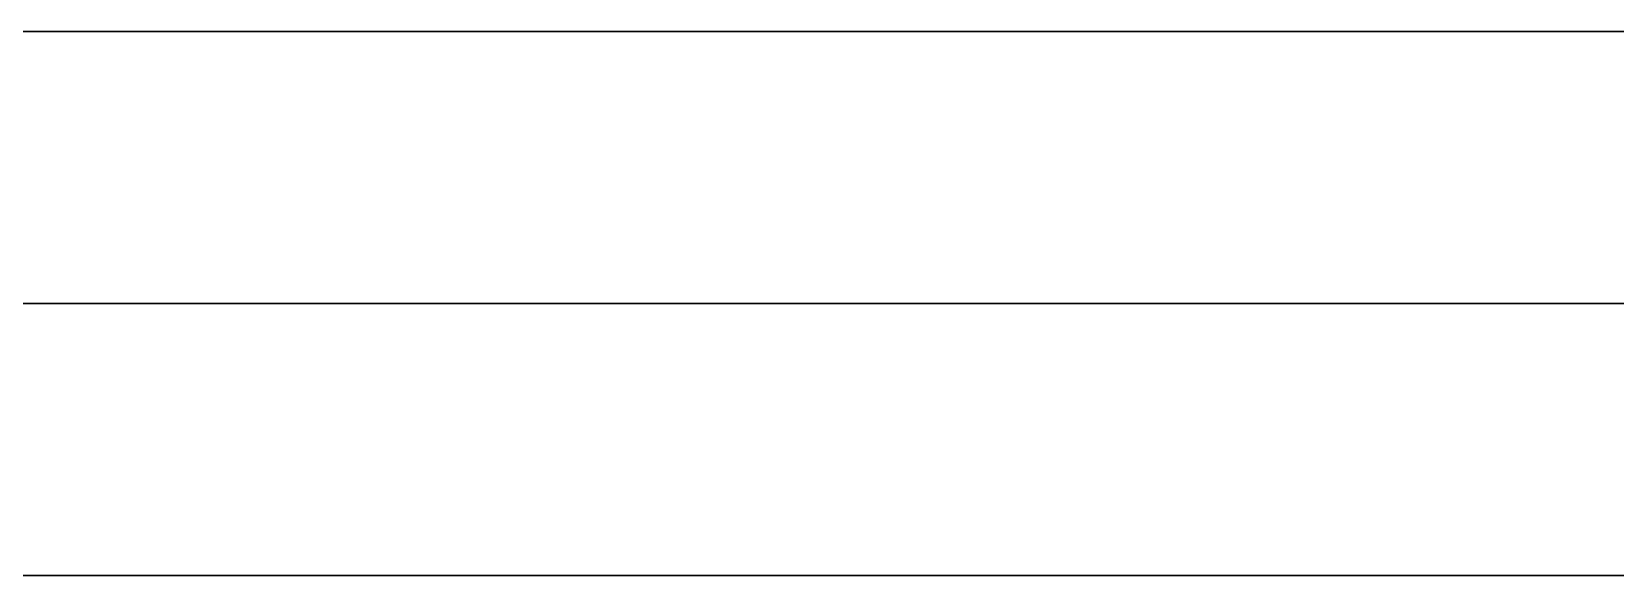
# Model space of a CAD drawing. Header units: metres. Extents: x 350990 to 353010, y 7455300 to 7456700.
# Drawn here: x 351663 to 352246, y 7455300 to 7455500 of the extents above; entities that cross this region are included whole.
import ezdxf

# ---------------------------------------------------------------- set-up
doc = ezdxf.new("R2010")
doc.units = ezdxf.units.M

msp = doc.modelspace()

# ---------------------------------------------------------------- linework, layer by layer
at = {"layer": 'BOC_M500N'}
msp.add_polyline3d([(351660, 7455500, 1253.8), (351670, 7455500, 1253.331), (351680, 7455500, 1252.866), (351690, 7455500, 1252.419), (351700, 7455500, 1252.01), (351710, 7455500, 1251.668), (351720, 7455500, 1251.427), (351730, 7455500, 1251.329), (351740, 7455500, 1251.415), (351750, 7455500, 1251.728), (351760, 7455500, 1252.306), (351770, 7455500, 1253.179), (351780, 7455500, 1254.367), (351790, 7455500, 1255.881), (351800, 7455500, 1257.714), (351810, 7455500, 1259.847), (351820, 7455500, 1262.249), (351830, 7455500, 1264.873), (351840, 7455500, 1267.665), (351850, 7455500, 1270.562), (351860, 7455500, 1273.498), (351870, 7455500, 1276.407), (351880, 7455500, 1279.225), (351890, 7455500, 1281.89), (351900, 7455500, 1283.874), (351910, 7455500, 1285.79), (351920, 7455500, 1287.621), (351930, 7455500, 1289.347), (351940, 7455500, 1290.955), (351950, 7455500, 1292.428), (351960, 7455500, 1293.646), (351970, 7455500, 1294.306), (351980, 7455500, 1294.768), (351990, 7455500, 1295.057), (352000, 7455500, 1295.197), (352010, 7455500, 1295.205), (352020, 7455500, 1295.095), (352030, 7455500, 1294.874), (352040, 7455500, 1294.545), (352050, 7455500, 1294.105), (352060, 7455500, 1293.549), (352070, 7455500, 1292.874), (352080, 7455500, 1292.076), (352090, 7455500, 1291.157), (352100, 7455500, 1290.125), (352110, 7455500, 1288.996), (352120, 7455500, 1287.794), (352130, 7455500, 1286.552), (352140, 7455500, 1285.312), (352150, 7455500, 1284.12), (352160, 7455500, 1283.029), (352170, 7455500, 1282.089), (352180, 7455500, 1281.351), (352190, 7455500, 1280.86), (352200, 7455500, 1280.651), (352210, 7455500, 1280.75), (352220, 7455500, 1281.167), (352230, 7455500, 1281.9), (352240, 7455500, 1282.931), (352250, 7455500, 1284.228)], dxfattribs=at)
at = {"layer": 'BOC_M600N'}
msp.add_polyline3d([(351660, 7455400, 1260.651), (351670, 7455400, 1260.197), (351680, 7455400, 1259.793), (351690, 7455400, 1259.461), (351700, 7455400, 1259.216), (351710, 7455400, 1259.061), (351720, 7455400, 1258.995), (351730, 7455400, 1259.011), (351740, 7455400, 1259.101), (351750, 7455400, 1259.254), (351760, 7455400, 1259.465), (351770, 7455400, 1259.732), (351780, 7455400, 1260.058), (351790, 7455400, 1260.453), (351800, 7455400, 1260.934), (351810, 7455400, 1261.524), (351820, 7455400, 1262.247), (351830, 7455400, 1263.073), (351840, 7455400, 1264.087), (351850, 7455400, 1265.311), (351860, 7455400, 1266.76), (351870, 7455400, 1268.44), (351880, 7455400, 1270.346), (351890, 7455400, 1272.462), (351900, 7455400, 1274.759), (351910, 7455400, 1277.195), (351920, 7455400, 1279.719), (351930, 7455400, 1281.473), (351940, 7455400, 1282.875), (351950, 7455400, 1284.284), (351960, 7455400, 1285.681), (351970, 7455400, 1287.049), (351980, 7455400, 1288.371), (351990, 7455400, 1289.631), (352000, 7455400, 1290.812), (352010, 7455400, 1291.9), (352020, 7455400, 1292.881), (352030, 7455400, 1293.745), (352040, 7455400, 1294.48), (352050, 7455400, 1295.079), (352060, 7455400, 1295.536), (352070, 7455400, 1295.848), (352080, 7455400, 1295.129), (352090, 7455400, 1294.338), (352100, 7455400, 1293.53), (352110, 7455400, 1292.731), (352120, 7455400, 1291.958), (352130, 7455400, 1291.221), (352140, 7455400, 1290.519), (352150, 7455400, 1289.845), (352160, 7455400, 1289.188), (352170, 7455400, 1288.535), (352180, 7455400, 1287.872), (352190, 7455400, 1287.189), (352200, 7455400, 1286.48), (352210, 7455400, 1285.746), (352220, 7455400, 1284.996), (352230, 7455400, 1284.243), (352240, 7455400, 1283.51), (352250, 7455400, 1282.823)], dxfattribs=at)
at = {"layer": 'BOC_M700N'}
msp.add_polyline3d([(351660, 7455300, 1268.615), (351670, 7455300, 1269.315), (351680, 7455300, 1269.837), (351690, 7455300, 1270.191), (351700, 7455300, 1270.395), (351710, 7455300, 1270.475), (351720, 7455300, 1270.461), (351730, 7455300, 1270.331), (351740, 7455300, 1270.174), (351750, 7455300, 1270.02), (351760, 7455300, 1269.894), (351770, 7455300, 1269.812), (351780, 7455300, 1269.785), (351790, 7455300, 1269.814), (351800, 7455300, 1269.896), (351810, 7455300, 1270.019), (351820, 7455300, 1270.17), (351830, 7455300, 1270.333), (351840, 7455300, 1270.495), (351850, 7455300, 1270.646), (351860, 7455300, 1270.779), (351870, 7455300, 1270.899), (351880, 7455300, 1271.013), (351890, 7455300, 1271.14), (351900, 7455300, 1271.303), (351910, 7455300, 1271.531), (351920, 7455300, 1271.855), (351930, 7455300, 1272.307), (351940, 7455300, 1272.916), (351950, 7455300, 1273.704), (351960, 7455300, 1274.686), (351970, 7455300, 1275.865), (351980, 7455300, 1277.236), (351990, 7455300, 1278.777), (352000, 7455300, 1280.458), (352010, 7455300, 1282.237), (352020, 7455300, 1284.064), (352030, 7455300, 1285.885), (352040, 7455300, 1287.642), (352050, 7455300, 1289.28), (352060, 7455300, 1290.749), (352070, 7455300, 1292.005), (352080, 7455300, 1293.017), (352090, 7455300, 1293.764), (352100, 7455300, 1294.241), (352110, 7455300, 1294.453), (352120, 7455300, 1294.419), (352130, 7455300, 1294.166), (352140, 7455300, 1293.729), (352150, 7455300, 1293.15), (352160, 7455300, 1292.468), (352170, 7455300, 1291.723), (352180, 7455300, 1290.949), (352190, 7455300, 1290.172), (352200, 7455300, 1289.411), (352210, 7455300, 1288.673), (352220, 7455300, 1287.959), (352230, 7455300, 1287.26), (352240, 7455300, 1286.559), (352250, 7455300, 1285.839)], dxfattribs=at)
at = {"layer": 'BOLC_M500N'}
msp.add_polyline3d([(351660, 7455500, 1214.214), (351670, 7455500, 1212.932), (351680, 7455500, 1211.722), (351690, 7455500, 1210.665), (351700, 7455500, 1209.839), (351710, 7455500, 1209.315), (351720, 7455500, 1209.154), (351730, 7455500, 1209.408), (351740, 7455500, 1210.111), (351750, 7455500, 1211.289), (351760, 7455500, 1212.951), (351770, 7455500, 1215.092), (351780, 7455500, 1217.696), (351790, 7455500, 1220.728), (351800, 7455500, 1224.147), (351810, 7455500, 1227.894), (351820, 7455500, 1231.905), (351830, 7455500, 1236.106), (351840, 7455500, 1240.421), (351850, 7455500, 1244.772), (351860, 7455500, 1249.084), (351870, 7455500, 1253.284), (351880, 7455500, 1257.309), (351890, 7455500, 1261.101), (351900, 7455500, 1264.61), (351910, 7455500, 1267.795), (351920, 7455500, 1270.622), (351930, 7455500, 1273.067), (351940, 7455500, 1275.116), (351950, 7455500, 1276.765), (351960, 7455500, 1278.02), (351970, 7455500, 1278.899), (351980, 7455500, 1279.428), (351990, 7455500, 1279.641), (352000, 7455500, 1279.574), (352010, 7455500, 1279.266), (352020, 7455500, 1278.754), (352030, 7455500, 1278.073), (352040, 7455500, 1277.251), (352050, 7455500, 1276.309), (352060, 7455500, 1275.262), (352070, 7455500, 1274.117), (352080, 7455500, 1272.875), (352090, 7455500, 1271.532), (352100, 7455500, 1270.079), (352110, 7455500, 1268.506), (352120, 7455500, 1266.802), (352130, 7455500, 1264.959), (352140, 7455500, 1262.972), (352150, 7455500, 1260.844), (352160, 7455500, 1258.584), (352170, 7455500, 1256.21), (352180, 7455500, 1253.75), (352190, 7455500, 1251.243), (352200, 7455500, 1248.734), (352210, 7455500, 1246.279), (352220, 7455500, 1243.94), (352230, 7455500, 1241.781), (352240, 7455500, 1239.871), (352250, 7455500, 1238.277)], dxfattribs=at)
at = {"layer": 'BOLC_M600N'}
msp.add_polyline3d([(351660, 7455400, 1230.254), (351670, 7455400, 1229.418), (351680, 7455400, 1228.661), (351690, 7455400, 1228.058), (351700, 7455400, 1227.676), (351710, 7455400, 1227.572), (351720, 7455400, 1227.793), (351730, 7455400, 1228.369), (351740, 7455400, 1229.318), (351750, 7455400, 1230.642), (351760, 7455400, 1232.328), (351770, 7455400, 1234.347), (351780, 7455400, 1236.659), (351790, 7455400, 1239.213), (351800, 7455400, 1241.947), (351810, 7455400, 1244.797), (351820, 7455400, 1247.693), (351830, 7455400, 1250.568), (351840, 7455400, 1253.359), (351850, 7455400, 1256.01), (351860, 7455400, 1258.474), (351870, 7455400, 1260.44), (351880, 7455400, 1262.346), (351890, 7455400, 1264.453), (351900, 7455400, 1265.937), (351910, 7455400, 1267.173), (351920, 7455400, 1268.179), (351930, 7455400, 1268.974), (351940, 7455400, 1269.583), (351950, 7455400, 1270.033), (351960, 7455400, 1270.35), (351970, 7455400, 1270.561), (351980, 7455400, 1270.688), (351990, 7455400, 1270.75), (352000, 7455400, 1270.757), (352010, 7455400, 1270.714), (352020, 7455400, 1270.615), (352030, 7455400, 1270.446), (352040, 7455400, 1270.184), (352050, 7455400, 1269.801), (352060, 7455400, 1269.261), (352070, 7455400, 1268.526), (352080, 7455400, 1267.56), (352090, 7455400, 1266.327), (352100, 7455400, 1264.797), (352110, 7455400, 1262.95), (352120, 7455400, 1260.774), (352130, 7455400, 1258.272), (352140, 7455400, 1255.458), (352150, 7455400, 1252.364), (352160, 7455400, 1249.033), (352170, 7455400, 1245.526), (352180, 7455400, 1241.914), (352190, 7455400, 1238.28), (352200, 7455400, 1234.715), (352210, 7455400, 1231.316), (352220, 7455400, 1228.18), (352230, 7455400, 1225.402), (352240, 7455400, 1223.071), (352250, 7455400, 1221.267)], dxfattribs=at)
at = {"layer": 'BOLC_M700N'}
msp.add_polyline3d([(351660, 7455300, 1255.76), (351670, 7455300, 1255.062), (351680, 7455300, 1254.411), (351690, 7455300, 1253.841), (351700, 7455300, 1253.375), (351710, 7455300, 1253.022), (351720, 7455300, 1252.782), (351730, 7455300, 1252.641), (351740, 7455300, 1252.574), (351750, 7455300, 1252.549), (351760, 7455300, 1252.526), (351770, 7455300, 1252.464), (351780, 7455300, 1252.319), (351790, 7455300, 1252.051), (351800, 7455300, 1251.623), (351810, 7455300, 1251.01), (351820, 7455300, 1250.194), (351830, 7455300, 1249.169), (351840, 7455300, 1247.945), (351850, 7455300, 1246.541), (351860, 7455300, 1244.994), (351870, 7455300, 1243.35), (351880, 7455300, 1241.667), (351890, 7455300, 1240.009), (351900, 7455300, 1238.448), (351910, 7455300, 1237.054), (351920, 7455300, 1235.894), (351930, 7455300, 1235.029), (351940, 7455300, 1234.51), (351950, 7455300, 1234.377), (351960, 7455300, 1234.652), (351970, 7455300, 1235.344), (351980, 7455300, 1236.445), (351990, 7455300, 1237.93), (352000, 7455300, 1239.756), (352010, 7455300, 1241.868), (352020, 7455300, 1244.195), (352030, 7455300, 1246.657), (352040, 7455300, 1249.163), (352050, 7455300, 1251.623), (352060, 7455300, 1253.943), (352070, 7455300, 1256.036), (352080, 7455300, 1257.822), (352090, 7455300, 1259.231), (352100, 7455300, 1260.209), (352110, 7455300, 1260.72), (352120, 7455300, 1260.746), (352130, 7455300, 1260.288), (352140, 7455300, 1259.367), (352150, 7455300, 1258.025), (352160, 7455300, 1256.318), (352170, 7455300, 1254.319), (352180, 7455300, 1252.112), (352190, 7455300, 1249.792), (352200, 7455300, 1247.453), (352210, 7455300, 1245.196), (352220, 7455300, 1243.112), (352230, 7455300, 1241.288), (352240, 7455300, 1239.799), (352250, 7455300, 1238.704)], dxfattribs=at)
at = {"layer": 'BOX_M500N'}
msp.add_polyline3d([(351660, 7455500, 1187.651), (351670, 7455500, 1185.61), (351680, 7455500, 1184.009), (351690, 7455500, 1182.97), (351700, 7455500, 1182.581), (351710, 7455500, 1182.893), (351720, 7455500, 1183.917), (351730, 7455500, 1185.626), (351740, 7455500, 1187.961), (351750, 7455500, 1190.837), (351760, 7455500, 1194.152), (351770, 7455500, 1197.796), (351780, 7455500, 1201.66), (351790, 7455500, 1205.64), (351800, 7455500, 1209.65), (351810, 7455500, 1213.62), (351820, 7455500, 1217.503), (351830, 7455500, 1221.273), (351840, 7455500, 1224.924), (351850, 7455500, 1228.47), (351860, 7455500, 1231.935), (351870, 7455500, 1235.351), (351880, 7455500, 1238.748), (351890, 7455500, 1242.151), (351900, 7455500, 1245.571), (351910, 7455500, 1248.999), (351920, 7455500, 1252.41), (351930, 7455500, 1255.756), (351940, 7455500, 1258.975), (351950, 7455500, 1261.993), (351960, 7455500, 1264.733), (351970, 7455500, 1267.117), (351980, 7455500, 1269.078), (351990, 7455500, 1270.561), (352000, 7455500, 1271.529), (352010, 7455500, 1271.964), (352020, 7455500, 1271.868), (352030, 7455500, 1271.263), (352040, 7455500, 1270.187), (352050, 7455500, 1268.691), (352060, 7455500, 1266.833), (352070, 7455500, 1264.674), (352080, 7455500, 1262.274), (352090, 7455500, 1259.685), (352100, 7455500, 1256.948), (352110, 7455500, 1254.092), (352120, 7455500, 1251.135), (352130, 7455500, 1248.079), (352140, 7455500, 1244.923), (352150, 7455500, 1241.656), (352160, 7455500, 1238.272), (352170, 7455500, 1234.771), (352180, 7455500, 1231.162), (352190, 7455500, 1227.473), (352200, 7455500, 1223.752), (352210, 7455500, 1220.067), (352220, 7455500, 1216.505), (352230, 7455500, 1213.172), (352240, 7455500, 1210.185), (352250, 7455500, 1207.667)], dxfattribs=at)
at = {"layer": 'BOX_M600N'}
msp.add_polyline3d([(351660, 7455400, 1206.491), (351670, 7455400, 1204.312), (351680, 7455400, 1202.406), (351690, 7455400, 1200.923), (351700, 7455400, 1199.985), (351710, 7455400, 1199.68), (351720, 7455400, 1200.057), (351730, 7455400, 1201.125), (351740, 7455400, 1202.85), (351750, 7455400, 1205.164), (351760, 7455400, 1207.966), (351770, 7455400, 1211.131), (351780, 7455400, 1214.523), (351790, 7455400, 1217.999), (351800, 7455400, 1221.425), (351810, 7455400, 1224.68), (351820, 7455400, 1227.666), (351830, 7455400, 1230.313), (351840, 7455400, 1232.579), (351850, 7455400, 1234.456), (351860, 7455400, 1235.963), (351870, 7455400, 1236.868), (351880, 7455400, 1237.693), (351890, 7455400, 1238.782), (351900, 7455400, 1239.384), (351910, 7455400, 1239.932), (351920, 7455400, 1240.48), (351930, 7455400, 1241.066), (351940, 7455400, 1241.705), (351950, 7455400, 1242.395), (351960, 7455400, 1243.118), (351970, 7455400, 1243.839), (351980, 7455400, 1244.519), (351990, 7455400, 1245.114), (352000, 7455400, 1245.582), (352010, 7455400, 1245.888), (352020, 7455400, 1246.006), (352030, 7455400, 1245.924), (352040, 7455400, 1245.642), (352050, 7455400, 1245.175), (352060, 7455400, 1244.547), (352070, 7455400, 1243.789), (352080, 7455400, 1242.938), (352090, 7455400, 1242.025), (352100, 7455400, 1241.077), (352110, 7455400, 1240.11), (352120, 7455400, 1239.126), (352130, 7455400, 1238.112), (352140, 7455400, 1237.041), (352150, 7455400, 1235.873), (352160, 7455400, 1234.56), (352170, 7455400, 1233.051), (352180, 7455400, 1231.301), (352190, 7455400, 1229.27), (352200, 7455400, 1226.941), (352210, 7455400, 1224.315), (352220, 7455400, 1221.42), (352230, 7455400, 1218.313), (352240, 7455400, 1215.08), (352250, 7455400, 1211.83)], dxfattribs=at)
at = {"layer": 'BOX_M700N'}
msp.add_polyline3d([(351660, 7455300, 1220.884), (351670, 7455300, 1219.214), (351680, 7455300, 1217.839), (351690, 7455300, 1216.873), (351700, 7455300, 1216.401), (351710, 7455300, 1216.482), (351720, 7455300, 1217.135), (351730, 7455300, 1218.34), (351740, 7455300, 1220.035), (351750, 7455300, 1222.121), (351760, 7455300, 1224.469), (351770, 7455300, 1226.923), (351780, 7455300, 1229.314), (351790, 7455300, 1231.47), (351800, 7455300, 1233.229), (351810, 7455300, 1234.448), (351820, 7455300, 1235.014), (351830, 7455300, 1234.855), (351840, 7455300, 1233.939), (351850, 7455300, 1232.283), (351860, 7455300, 1229.95), (351870, 7455300, 1227.042), (351880, 7455300, 1223.698), (351890, 7455300, 1220.081), (351900, 7455300, 1216.371), (351910, 7455300, 1212.748), (351920, 7455300, 1209.385), (351930, 7455300, 1206.436), (351940, 7455300, 1204.026), (351950, 7455300, 1202.247), (351960, 7455300, 1201.155), (351970, 7455300, 1200.766), (351980, 7455300, 1201.063), (351990, 7455300, 1201.998), (352000, 7455300, 1203.495), (352010, 7455300, 1205.461), (352020, 7455300, 1207.791), (352030, 7455300, 1210.38), (352040, 7455300, 1213.121), (352050, 7455300, 1215.919), (352060, 7455300, 1218.693), (352070, 7455300, 1221.375), (352080, 7455300, 1223.912), (352090, 7455300, 1226.267), (352100, 7455300, 1228.415), (352110, 7455300, 1230.336), (352120, 7455300, 1232.017), (352130, 7455300, 1233.446), (352140, 7455300, 1234.606), (352150, 7455300, 1235.481), (352160, 7455300, 1236.046), (352170, 7455300, 1236.277), (352180, 7455300, 1236.148), (352190, 7455300, 1235.638), (352200, 7455300, 1234.734), (352210, 7455300, 1233.436), (352220, 7455300, 1231.759), (352230, 7455300, 1229.741), (352240, 7455300, 1227.442), (352250, 7455300, 1224.944)], dxfattribs=at)
at = {"layer": 'PHY_M500N'}
msp.add_polyline3d([(351680, 7455500, 799.694), (351679.476, 7455500, 800), (351680, 7455500, 800.409), (351690, 7455500, 808.924), (351691.116, 7455500, 810), (351700, 7455500, 818.506), (351701.353, 7455500, 820), (351710, 7455500, 829.361), (351710.518, 7455500, 830), (351718.91, 7455500, 840), (351720, 7455500, 841.243), (351727.022, 7455500, 850), (351730, 7455500, 853.491), (351735.33, 7455500, 860), (351740, 7455500, 865.281), (351744.248, 7455500, 870), (351750, 7455500, 875.862), (351754.44, 7455500, 880), (351760, 7455500, 884.744), (351767.388, 7455500, 890), (351770, 7455500, 891.711), (351780, 7455500, 896.776), (351789.714, 7455500, 900), (351790, 7455500, 900.089), (351800, 7455500, 901.937), (351810, 7455500, 902.54), (351820, 7455500, 902.155), (351830, 7455500, 900.999), (351835.649, 7455500, 900), (351840, 7455500, 899.265), (351850, 7455500, 897.112), (351860, 7455500, 894.645), (351870, 7455500, 891.966), (351877.095, 7455500, 890), (351880, 7455500, 889.173), (351890, 7455500, 886.372), (351900, 7455500, 883.655), (351910, 7455500, 881.147), (351915.631, 7455500, 880), (351920, 7455500, 879.004), (351930, 7455500, 877.465), (351940, 7455500, 876.886), (351950, 7455500, 877.812), (351957.056, 7455500, 880), (351960, 7455500, 881.099), (351970, 7455500, 887.953), (351972.039, 7455500, 890), (351980, 7455500, 899.601), (351980.282, 7455500, 900), (351986.981, 7455500, 910), (351990, 7455500, 914.758), (351993.562, 7455500, 920), (352000, 7455500, 928.849), (352001.083, 7455500, 930), (352010, 7455500, 937.967), (352014.235, 7455500, 940), (352020, 7455500, 942.21), (352030, 7455500, 942.441), (352038.221, 7455500, 940), (352040, 7455500, 939.412), (352050, 7455500, 932.929), (352053.223, 7455500, 930), (352060, 7455500, 923.172), (352062.519, 7455500, 920), (352069.793, 7455500, 910), (352070, 7455500, 909.688), (352075.508, 7455500, 900), (352080, 7455500, 891.973), (352081, 7455500, 890), (352085.984, 7455500, 880), (352090, 7455500, 872.497), (352091.264, 7455500, 870), (352096.714, 7455500, 860), (352100, 7455500, 854.718), (352102.86, 7455500, 850), (352109.862, 7455500, 840), (352110, 7455500, 839.825), (352117.606, 7455500, 830), (352120, 7455500, 827.266), (352126.288, 7455500, 820), (352130, 7455500, 816.062), (352135.628, 7455500, 810), (352140, 7455500, 805.494), (352145.191, 7455500, 800), (352150, 7455500, 794.913), (352154.452, 7455500, 790), (352160, 7455500, 783.578), (352162.917, 7455500, 780), (352170, 7455500, 770.386), (352170.265, 7455500, 770), (352176.385, 7455500, 760), (352180, 7455500, 752.979), (352181.406, 7455500, 750), (352185.451, 7455500, 740), (352187.679, 7455500, 730), (352180, 7455500, 726.459), (352170, 7455500, 725.62), (352160, 7455500, 725.661), (352150, 7455500, 726.728), (352140, 7455500, 728.634), (352134.154, 7455500, 730), (352130, 7455500, 730.949), (352120, 7455500, 733.241), (352110, 7455500, 735.325), (352100, 7455500, 737.298), (352090, 7455500, 739.652), (352088.995, 7455500, 740), (352080, 7455500, 743.128), (352070, 7455500, 748.691), (352068.402, 7455500, 750), (352060, 7455500, 756.991), (352057.287, 7455500, 760), (352050, 7455500, 768.269), (352048.717, 7455500, 770), (352041.473, 7455500, 780), (352040, 7455500, 782.092), (352034.713, 7455500, 790), (352030, 7455500, 797.244), (352028.064, 7455500, 800), (352021.154, 7455500, 810), (352020, 7455500, 811.692), (352012.693, 7455500, 820), (352010, 7455500, 823.05), (352000, 7455500, 829.522), (351996.094, 7455500, 830), (351990, 7455500, 830.717), (351987.712, 7455500, 830), (351980, 7455500, 827.67), (351970, 7455500, 822.344), (351965.693, 7455500, 820), (351960, 7455500, 816.988), (351950, 7455500, 813.66), (351940, 7455500, 813.856), (351930, 7455500, 818.185), (351927.841, 7455500, 820), (351920, 7455500, 826.1), (351916.353, 7455500, 830), (351910, 7455500, 836.286), (351906.703, 7455500, 840), (351900, 7455500, 847.022), (351897.071, 7455500, 850), (351890, 7455500, 856.746), (351885.811, 7455500, 860), (351880, 7455500, 864.283), (351870, 7455500, 868.873), (351860.86, 7455500, 870), (351860, 7455500, 870.108), (351859.51, 7455500, 870), (351850, 7455500, 867.94), (351840, 7455500, 862.783), (351836.185, 7455500, 860), (351830, 7455500, 855.217), (351824.123, 7455500, 850), (351820, 7455500, 846.067), (351813.622, 7455500, 840), (351810, 7455500, 836.262), (351803.183, 7455500, 830), (351800, 7455500, 826.817), (351791.519, 7455500, 820), (351790, 7455500, 818.676), (351780, 7455500, 812.312), (351774.74, 7455500, 810), (351770, 7455500, 807.794), (351760, 7455500, 804.586), (351750, 7455500, 802.094), (351740.855, 7455500, 800), (351740, 7455500, 799.801), (351730, 7455500, 797.514), (351720, 7455500, 795.478), (351710, 7455500, 794.016), (351700, 7455500, 793.414), (351690, 7455500, 795.292)], close=True, dxfattribs=at)
at = {"layer": 'PRO_M500N'}
for points in [[(351660, 7455500, 1259.036), (351670, 7455500, 1258.665), (351680, 7455500, 1258.392), (351690, 7455500, 1258.232), (351700, 7455500, 1258.2), (351710, 7455500, 1258.309), (351720, 7455500, 1258.568), (351730, 7455500, 1258.985), (351740, 7455500, 1259.567), (351745.792, 7455500, 1260), (351750, 7455500, 1260.315), (351760, 7455500, 1261.229), (351770, 7455500, 1262.308), (351780, 7455500, 1263.545), (351790, 7455500, 1264.933), (351800, 7455500, 1266.462), (351810, 7455500, 1268.119), (351820, 7455500, 1269.889), (351820.597, 7455500, 1270), (351830, 7455500, 1271.755), (351840, 7455500, 1273.7), (351850, 7455500, 1275.704), (351860, 7455500, 1277.746), (351870, 7455500, 1279.805), (351870.948, 7455500, 1280), (351880, 7455500, 1281.86), (351890, 7455500, 1283.89), (351900, 7455500, 1285.874), (351910, 7455500, 1287.79), (351920, 7455500, 1289.621), (351922.197, 7455500, 1290), (351930, 7455500, 1291.347), (351940, 7455500, 1292.955), (351950, 7455500, 1294.428), (351960, 7455500, 1295.754), (351970, 7455500, 1296.926), (351980, 7455500, 1297.934), (351990, 7455500, 1298.774), (352000, 7455500, 1299.445), (352010, 7455500, 1299.947), (352011.576, 7455500, 1300), (352020, 7455500, 1300.283), (352030, 7455500, 1300.46), (352040, 7455500, 1300.484), (352050, 7455500, 1300.368), (352060, 7455500, 1300.122), (352063.398, 7455500, 1300), (352070, 7455500, 1299.763), (352080, 7455500, 1299.304), (352090, 7455500, 1298.765), (352100, 7455500, 1298.162), (352110, 7455500, 1297.514), (352120, 7455500, 1296.84), (352130, 7455500, 1296.16), (352140, 7455500, 1295.491), (352150, 7455500, 1294.851), (352160, 7455500, 1294.257), (352170, 7455500, 1293.724), (352180, 7455500, 1293.267), (352185.97, 7455500, 1290), (352180, 7455500, 1282.908), (352177.959, 7455500, 1280), (352170, 7455500, 1270.88), (352169.206, 7455500, 1270), (352160, 7455500, 1260.478), (352159.491, 7455500, 1260), (352150, 7455500, 1251.738), (352147.663, 7455500, 1250), (352140, 7455500, 1244.649), (352131.814, 7455500, 1240), (352130, 7455500, 1239.005), (352120, 7455500, 1234.315), (352110, 7455500, 1230.377), (352108.978, 7455500, 1230), (352100, 7455500, 1226.524), (352090, 7455500, 1222.545), (352084.384, 7455500, 1220), (352080, 7455500, 1217.711), (352070, 7455500, 1211.108), (352068.694, 7455500, 1210), (352060, 7455500, 1200.199), (352059.865, 7455500, 1200), (352055.209, 7455500, 1190), (352052.82, 7455500, 1180), (352060, 7455500, 1172.627), (352062.859, 7455500, 1170), (352070, 7455500, 1164.206), (352075.974, 7455500, 1160), (352080, 7455500, 1157.487), (352090, 7455500, 1152.295), (352095.506, 7455500, 1150), (352100, 7455500, 1148.327), (352110, 7455500, 1145.484), (352120, 7455500, 1143.372), (352130, 7455500, 1141.856), (352140, 7455500, 1140.761), (352148.787, 7455500, 1140), (352150, 7455500, 1139.903), (352160, 7455500, 1139.138), (352170, 7455500, 1138.242), (352180, 7455500, 1137.09), (352190, 7455500, 1135.593), (352200, 7455500, 1133.692), (352210, 7455500, 1131.35), (352214.992, 7455500, 1130), (352220, 7455500, 1128.591), (352230, 7455500, 1125.383), (352240, 7455500, 1121.65), (352244.183, 7455500, 1120), (352250, 7455500, 1117.426)], [(352250, 7455500, 290.012), (352240, 7455500, 290.012), (352230, 7455500, 290.012), (352220, 7455500, 290.012), (352210, 7455500, 290.012), (352200, 7455500, 290.012), (352190, 7455500, 290.012), (352180, 7455500, 290.012), (352170, 7455500, 290.012), (352160, 7455500, 290.012), (352150, 7455500, 290.012), (352140, 7455500, 290.012), (352130, 7455500, 290.012), (352120, 7455500, 290.012), (352110, 7455500, 290.012), (352100, 7455500, 290.012), (352090, 7455500, 290.011), (352080, 7455500, 290.011), (352070, 7455500, 290.011), (352060, 7455500, 290.011), (352050, 7455500, 290.011), (352040, 7455500, 290.011), (352030, 7455500, 290.011), (352020, 7455500, 290.011), (352010, 7455500, 290.012), (352000, 7455500, 290.012), (351990, 7455500, 290.012), (351980, 7455500, 290.012), (351970, 7455500, 290.012), (351960, 7455500, 290.012), (351950, 7455500, 290.012), (351940, 7455500, 290.012), (351930, 7455500, 290.012), (351920, 7455500, 290.012), (351910, 7455500, 290.012), (351900, 7455500, 290.012), (351890, 7455500, 290.012), (351880, 7455500, 290.012), (351870, 7455500, 290.012), (351860, 7455500, 290.012), (351850, 7455500, 290.012), (351840, 7455500, 290.012), (351830, 7455500, 290.012), (351820, 7455500, 290.012), (351810, 7455500, 290.012), (351800, 7455500, 290.012), (351790, 7455500, 290.012), (351780, 7455500, 290.012), (351770, 7455500, 290.012), (351760, 7455500, 290.012), (351750, 7455500, 290.012), (351740, 7455500, 290.012), (351730, 7455500, 290.012), (351720, 7455500, 290.012), (351710, 7455500, 290.012), (351700, 7455500, 290.012), (351690, 7455500, 290.012), (351680, 7455500, 290.012), (351670, 7455500, 290.012), (351660, 7455500, 290.011)]]:
    msp.add_polyline3d(points, dxfattribs=at)
at = {"layer": 'PRO_M600N'}
for points in [[(351660, 7455400, 1272.291), (351670, 7455400, 1272.394), (351680, 7455400, 1272.415), (351690, 7455400, 1272.368), (351700, 7455400, 1272.267), (351707.277, 7455400, 1270), (351709.586, 7455400, 1260), (351710, 7455400, 1257.293), (351711.181, 7455400, 1250), (351714.007, 7455400, 1240), (351718.332, 7455400, 1230), (351720, 7455400, 1227.142), (351724.661, 7455400, 1220), (351730, 7455400, 1213.722), (351733.664, 7455400, 1210), (351740, 7455400, 1204.635), (351746.555, 7455400, 1200), (351750, 7455400, 1197.832), (351760, 7455400, 1192.628), (351766.497, 7455400, 1190), (351770, 7455400, 1188.636), (351780, 7455400, 1185.833), (351790, 7455400, 1184.23), (351800, 7455400, 1183.991), (351810, 7455400, 1185.367), (351820, 7455400, 1188.67), (351822.556, 7455400, 1190), (351830, 7455400, 1194.388), (351836.945, 7455400, 1200), (351840, 7455400, 1202.948), (351846.245, 7455400, 1210), (351850, 7455400, 1215.352), (351853.156, 7455400, 1220), (351858.269, 7455400, 1230), (351860, 7455400, 1235.094), (351861.882, 7455400, 1240), (351863.833, 7455400, 1250), (351863.697, 7455400, 1260), (351860.999, 7455400, 1270), (351870, 7455400, 1275.12), (351880, 7455400, 1277.101), (351890, 7455400, 1278.241), (351900, 7455400, 1279.447), (351904.176, 7455400, 1280), (351910, 7455400, 1280.75), (351920, 7455400, 1282.092), (351926.627, 7455400, 1280), (351928.289, 7455400, 1270), (351929.893, 7455400, 1260), (351930, 7455400, 1259.621), (351932.048, 7455400, 1250), (351934.963, 7455400, 1240), (351938.589, 7455400, 1230), (351940, 7455400, 1226.743), (351942.299, 7455400, 1220), (351946.195, 7455400, 1210), (351950, 7455400, 1201.342), (351950.494, 7455400, 1200), (351954.65, 7455400, 1190), (351959.335, 7455400, 1180), (351960, 7455400, 1179.523), (351970, 7455400, 1171.433), (351971.628, 7455400, 1170), (351980, 7455400, 1163.054), (351983.502, 7455400, 1160), (351990, 7455400, 1154.698), (351995.641, 7455400, 1150), (352000, 7455400, 1146.614), (352008.557, 7455400, 1140), (352010, 7455400, 1138.959), (352020, 7455400, 1131.915), (352022.849, 7455400, 1130), (352030, 7455400, 1125.469), (352039.205, 7455400, 1120), (352040, 7455400, 1119.55), (352050, 7455400, 1114.342), (352059.188, 7455400, 1110), (352060, 7455400, 1109.626), (352070, 7455400, 1105.602), (352080, 7455400, 1102.11), (352087.301, 7455400, 1100), (352090, 7455400, 1099.214), (352100, 7455400, 1096.964), (352110, 7455400, 1095.301), (352120, 7455400, 1094.222), (352130, 7455400, 1093.689), (352140, 7455400, 1093.621), (352150, 7455400, 1093.874), (352160, 7455400, 1094.249), (352170, 7455400, 1094.491), (352180, 7455400, 1094.311), (352190, 7455400, 1093.408), (352200, 7455400, 1091.493), (352204.827, 7455400, 1090), (352210, 7455400, 1088.185), (352220, 7455400, 1083.101), (352224.585, 7455400, 1080), (352230, 7455400, 1075.774), (352235.986, 7455400, 1070), (352240, 7455400, 1065.589), (352244.418, 7455400, 1060), (352250, 7455400, 1052.245)], [(352250, 7455400, 290.014), (352240, 7455400, 290.014), (352230, 7455400, 290.014), (352220, 7455400, 290.014), (352210, 7455400, 290.014), (352200, 7455400, 290.014), (352190, 7455400, 290.014), (352180, 7455400, 290.014), (352170, 7455400, 290.014), (352160, 7455400, 290.014), (352150, 7455400, 290.014), (352140, 7455400, 290.014), (352130, 7455400, 290.014), (352120, 7455400, 290.014), (352110, 7455400, 290.013), (352100, 7455400, 290.013), (352090, 7455400, 290.013), (352080, 7455400, 290.013), (352070, 7455400, 290.013), (352060, 7455400, 290.013), (352050, 7455400, 290.013), (352040, 7455400, 290.013), (352030, 7455400, 290.013), (352020, 7455400, 290.013), (352010, 7455400, 290.013), (352000, 7455400, 290.013), (351990, 7455400, 290.013), (351980, 7455400, 290.013), (351970, 7455400, 290.013), (351960, 7455400, 290.013), (351950, 7455400, 290.013), (351940, 7455400, 290.013), (351930, 7455400, 290.013), (351920, 7455400, 290.013), (351910, 7455400, 290.013), (351900, 7455400, 290.013), (351890, 7455400, 290.013), (351880, 7455400, 290.013), (351870, 7455400, 290.013), (351860, 7455400, 290.013), (351850, 7455400, 290.013), (351840, 7455400, 290.013), (351830, 7455400, 290.013), (351820, 7455400, 290.013), (351810, 7455400, 290.013), (351800, 7455400, 290.013), (351790, 7455400, 290.013), (351780, 7455400, 290.013), (351770, 7455400, 290.013), (351760, 7455400, 290.013), (351750, 7455400, 290.013), (351740, 7455400, 290.014), (351730, 7455400, 290.014), (351720, 7455400, 290.014), (351710, 7455400, 290.014), (351700, 7455400, 290.013), (351690, 7455400, 290.013), (351680, 7455400, 290.013), (351670, 7455400, 290.013), (351660, 7455400, 290.013)]]:
    msp.add_polyline3d(points, dxfattribs=at)
at = {"layer": 'PRO_M700N'}
for points in [[(351660, 7455300, 1022.646), (351667.102, 7455300, 1020), (351670, 7455300, 1018.177), (351680, 7455300, 1011.938), (351683.03, 7455300, 1010), (351685.697, 7455300, 1000), (351686.442, 7455300, 990), (351687.447, 7455300, 980), (351688.991, 7455300, 970), (351690, 7455300, 965.842), (351691.553, 7455300, 960), (351695.268, 7455300, 950), (351699.932, 7455300, 940), (351700, 7455300, 939.893), (351707.582, 7455300, 930), (351710, 7455300, 927.525), (351719.836, 7455300, 920), (351720, 7455300, 919.903), (351730, 7455300, 916.369), (351740, 7455300, 915.127), (351750, 7455300, 916.072), (351760, 7455300, 918.872), (351762.688, 7455300, 920), (351770, 7455300, 924.358), (351778.04, 7455300, 930), (351780, 7455300, 932.163), (351786.826, 7455300, 940), (351790, 7455300, 946.793), (351791.54, 7455300, 950), (351792.278, 7455300, 960), (351790, 7455300, 966.389), (351788.352, 7455300, 970), (351780, 7455300, 977.964), (351777.243, 7455300, 980), (351770, 7455300, 983.8), (351760, 7455300, 988.227), (351755.63, 7455300, 990), (351750, 7455300, 992.073), (351740, 7455300, 995.658), (351730, 7455300, 999.245), (351727.708, 7455300, 1000), (351720, 7455300, 1002.975), (351710, 7455300, 1006.928), (351702.362, 7455300, 1010), (351700, 7455300, 1011.865), (351692.397, 7455300, 1020), (351692.657, 7455300, 1030), (351695.045, 7455300, 1040), (351698.94, 7455300, 1050), (351700, 7455300, 1051.728), (351704.625, 7455300, 1060), (351710, 7455300, 1066.519), (351713.132, 7455300, 1070), (351720, 7455300, 1075.167), (351728.445, 7455300, 1080), (351730, 7455300, 1080.635), (351740, 7455300, 1083.197), (351750, 7455300, 1084.244), (351760, 7455300, 1084.021), (351770, 7455300, 1082.836), (351780, 7455300, 1081.017), (351784.791, 7455300, 1080), (351790, 7455300, 1078.566), (351800, 7455300, 1075.929), (351810, 7455300, 1073.894), (351820, 7455300, 1072.939), (351830, 7455300, 1073.551), (351840, 7455300, 1076.16), (351847.893, 7455300, 1080), (351850, 7455300, 1080.863), (351860, 7455300, 1086.889), (351864.037, 7455300, 1090), (351870, 7455300, 1094.029), (351877.72, 7455300, 1100), (351880, 7455300, 1101.583), (351890, 7455300, 1108.779), (351891.791, 7455300, 1110), (351900, 7455300, 1115.051), (351909.821, 7455300, 1120), (351910, 7455300, 1120.082), (351920, 7455300, 1123.468), (351930, 7455300, 1125.262), (351940, 7455300, 1125.547), (351950, 7455300, 1124.539), (351960, 7455300, 1122.497), (351968.783, 7455300, 1120), (351970, 7455300, 1119.68), (351980, 7455300, 1116.366), (351990, 7455300, 1112.71), (351996.941, 7455300, 1110), (352000, 7455300, 1108.875), (352010, 7455300, 1105.023), (352020, 7455300, 1101.196), (352023.198, 7455300, 1100), (352030, 7455300, 1097.516), (352040, 7455300, 1094.037), (352050, 7455300, 1090.809), (352052.849, 7455300, 1090), (352060, 7455300, 1087.924), (352070, 7455300, 1085.449), (352080, 7455300, 1083.472), (352090, 7455300, 1082.103), (352100, 7455300, 1081.467), (352110, 7455300, 1081.688), (352120, 7455300, 1082.871), (352130, 7455300, 1085.058), (352140, 7455300, 1088.172), (352145.069, 7455300, 1090), (352150, 7455300, 1091.77), (352160, 7455300, 1095.224), (352170, 7455300, 1098.042), (352180, 7455300, 1099.569), (352190, 7455300, 1099.244), (352200, 7455300, 1096.69), (352210, 7455300, 1091.737), (352212.372, 7455300, 1090), (352220, 7455300, 1083.102), (352222.631, 7455300, 1080), (352229.346, 7455300, 1070), (352230, 7455300, 1068.744), (352233.82, 7455300, 1060), (352237.239, 7455300, 1050), (352239.987, 7455300, 1040), (352240, 7455300, 1039.941), (352242.054, 7455300, 1030), (352244.038, 7455300, 1020), (352246.22, 7455300, 1010)], [(352250, 7455300, 290.017), (352240, 7455300, 290.017), (352230, 7455300, 290.017), (352220, 7455300, 290.017), (352210, 7455300, 290.017), (352200, 7455300, 290.017), (352190, 7455300, 290.017), (352180, 7455300, 290.017), (352170, 7455300, 290.017), (352160, 7455300, 290.017), (352150, 7455300, 290.016), (352140, 7455300, 290.016), (352130, 7455300, 290.016), (352120, 7455300, 290.016), (352110, 7455300, 290.015), (352100, 7455300, 290.015), (352090, 7455300, 290.015), (352080, 7455300, 290.014), (352070, 7455300, 290.014), (352060, 7455300, 290.014), (352050, 7455300, 290.014), (352040, 7455300, 290.014), (352030, 7455300, 290.014), (352020, 7455300, 290.014), (352010, 7455300, 290.014), (352000, 7455300, 290.014), (351990, 7455300, 290.014), (351980, 7455300, 290.014), (351970, 7455300, 290.014), (351960, 7455300, 290.014), (351950, 7455300, 290.014), (351940, 7455300, 290.013), (351930, 7455300, 290.013), (351920, 7455300, 290.013), (351910, 7455300, 290.013), (351900, 7455300, 290.013), (351890, 7455300, 290.013), (351880, 7455300, 290.013), (351870, 7455300, 290.013), (351860, 7455300, 290.013), (351850, 7455300, 290.013), (351840, 7455300, 290.013), (351830, 7455300, 290.013), (351820, 7455300, 290.014), (351810, 7455300, 290.014), (351800, 7455300, 290.014), (351790, 7455300, 290.014), (351780, 7455300, 290.014), (351770, 7455300, 290.015), (351760, 7455300, 290.015), (351750, 7455300, 290.015), (351740, 7455300, 290.015), (351730, 7455300, 290.015), (351720, 7455300, 290.016), (351710, 7455300, 290.016), (351700, 7455300, 290.016), (351690, 7455300, 290.016), (351680, 7455300, 290.016), (351670, 7455300, 290.015), (351660, 7455300, 290.015)]]:
    msp.add_polyline3d(points, dxfattribs=at)
at = {"layer": 'TOH_M500N'}
msp.add_polyline3d([(351660, 7455500, 1162.775), (351670, 7455500, 1158.271), (351680, 7455500, 1153.701), (351690, 7455500, 1149.349), (351700, 7455500, 1145.491), (351710, 7455500, 1142.38), (351720, 7455500, 1140.232), (351730, 7455500, 1139.213), (351740, 7455500, 1139.437), (351750, 7455500, 1140.956), (351760, 7455500, 1143.767), (351770, 7455500, 1147.806), (351780, 7455500, 1152.96), (351790, 7455500, 1159.072), (351800, 7455500, 1165.948), (351810, 7455500, 1173.369), (351820, 7455500, 1181.104), (351830, 7455500, 1188.92), (351840, 7455500, 1196.597), (351850, 7455500, 1203.937), (351860, 7455500, 1210.772), (351870, 7455500, 1216.974), (351880, 7455500, 1222.452), (351890, 7455500, 1227.154), (351900, 7455500, 1231.062), (351910, 7455500, 1234.187), (351920, 7455500, 1236.566), (351930, 7455500, 1238.254), (351940, 7455500, 1239.32), (351950, 7455500, 1239.848), (351960, 7455500, 1239.927), (351970, 7455500, 1239.653), (351980, 7455500, 1239.118), (351990, 7455500, 1238.412), (352000, 7455500, 1237.611), (352010, 7455500, 1236.774), (352020, 7455500, 1235.94), (352030, 7455500, 1235.126), (352040, 7455500, 1234.325), (352050, 7455500, 1233.508), (352060, 7455500, 1232.629), (352070, 7455500, 1231.625), (352080, 7455500, 1230.426), (352090, 7455500, 1228.958), (352100, 7455500, 1227.149), (352110, 7455500, 1224.94), (352120, 7455500, 1222.285), (352130, 7455500, 1219.162), (352140, 7455500, 1215.572), (352150, 7455500, 1211.548), (352160, 7455500, 1207.15), (352170, 7455500, 1202.471), (352180, 7455500, 1197.627), (352190, 7455500, 1192.759), (352200, 7455500, 1188.022), (352210, 7455500, 1183.58), (352220, 7455500, 1179.595), (352230, 7455500, 1176.221), (352240, 7455500, 1173.589), (352250, 7455500, 1171.804)], dxfattribs=at)
at = {"layer": 'TOH_M600N'}
msp.add_polyline3d([(351660, 7455400, 1173.068), (351670, 7455400, 1170.999), (351680, 7455400, 1169.186), (351690, 7455400, 1167.815), (351700, 7455400, 1167.051), (351710, 7455400, 1167.03), (351720, 7455400, 1167.85), (351730, 7455400, 1169.558), (351740, 7455400, 1172.154), (351750, 7455400, 1175.58), (351760, 7455400, 1179.733), (351770, 7455400, 1184.463), (351780, 7455400, 1189.585), (351790, 7455400, 1194.892), (351800, 7455400, 1200.164), (351810, 7455400, 1205.186), (351820, 7455400, 1209.761), (351830, 7455400, 1213.717), (351840, 7455400, 1216.927), (351850, 7455400, 1219.306), (351860, 7455400, 1220.825), (351870, 7455400, 1221.226), (351880, 7455400, 1221.04), (351890, 7455400, 1220.646), (351900, 7455400, 1219.36), (351910, 7455400, 1217.706), (351920, 7455400, 1215.847), (351930, 7455400, 1213.941), (351940, 7455400, 1212.131), (351950, 7455400, 1210.539), (351960, 7455400, 1209.264), (351970, 7455400, 1208.376), (351980, 7455400, 1207.913), (351990, 7455400, 1207.887), (352000, 7455400, 1208.279), (352010, 7455400, 1209.045), (352020, 7455400, 1210.116), (352030, 7455400, 1211.406), (352040, 7455400, 1212.816), (352050, 7455400, 1214.24), (352060, 7455400, 1215.571), (352070, 7455400, 1216.703), (352080, 7455400, 1217.542), (352090, 7455400, 1218.002), (352100, 7455400, 1218.014), (352110, 7455400, 1217.524), (352120, 7455400, 1216.495), (352130, 7455400, 1214.91), (352140, 7455400, 1212.77), (352150, 7455400, 1210.097), (352160, 7455400, 1206.929), (352170, 7455400, 1203.325), (352180, 7455400, 1199.361), (352190, 7455400, 1195.128), (352200, 7455400, 1190.735), (352210, 7455400, 1186.3), (352220, 7455400, 1181.952), (352230, 7455400, 1177.823), (352240, 7455400, 1174.047), (352250, 7455400, 1170.751)], dxfattribs=at)
at = {"layer": 'TOH_M700N'}
msp.add_polyline3d([(351660, 7455300, 1180.383), (351670, 7455300, 1180.42), (351680, 7455300, 1181.035), (351690, 7455300, 1182.274), (351700, 7455300, 1184.149), (351710, 7455300, 1186.634), (351720, 7455300, 1189.667), (351730, 7455300, 1193.147), (351740, 7455300, 1196.937), (351750, 7455300, 1200.869), (351760, 7455300, 1204.756), (351770, 7455300, 1208.397), (351780, 7455300, 1211.594), (351790, 7455300, 1214.161), (351800, 7455300, 1215.936), (351810, 7455300, 1216.796), (351820, 7455300, 1216.66), (351830, 7455300, 1215.5), (351840, 7455300, 1213.342), (351850, 7455300, 1210.267), (351860, 7455300, 1206.405), (351870, 7455300, 1201.93), (351880, 7455300, 1197.046), (351890, 7455300, 1191.982), (351900, 7455300, 1186.969), (351910, 7455300, 1182.231), (351920, 7455300, 1177.969), (351930, 7455300, 1174.351), (351940, 7455300, 1171.501), (351950, 7455300, 1169.497), (351960, 7455300, 1168.369), (351970, 7455300, 1168.104), (351980, 7455300, 1168.644), (351990, 7455300, 1169.902), (352000, 7455300, 1171.764), (352010, 7455300, 1174.102), (352020, 7455300, 1176.782), (352030, 7455300, 1179.675), (352040, 7455300, 1182.663), (352050, 7455300, 1185.646), (352060, 7455300, 1188.546), (352070, 7455300, 1191.309), (352080, 7455300, 1193.902), (352090, 7455300, 1196.309), (352100, 7455300, 1198.528), (352110, 7455300, 1200.566), (352120, 7455300, 1202.428), (352130, 7455300, 1204.113), (352140, 7455300, 1205.614), (352150, 7455300, 1206.906), (352160, 7455300, 1207.952), (352170, 7455300, 1208.703), (352180, 7455300, 1209.101), (352190, 7455300, 1209.084), (352200, 7455300, 1208.594), (352210, 7455300, 1207.585), (352220, 7455300, 1206.03), (352230, 7455300, 1203.925), (352240, 7455300, 1201.298), (352250, 7455300, 1198.209)], dxfattribs=at)
at = {"layer": 'TOPO_M500N'}
msp.add_polyline3d([(351660, 7455500, 1259.036), (351670, 7455500, 1258.665), (351680, 7455500, 1258.392), (351690, 7455500, 1258.232), (351700, 7455500, 1258.2), (351710, 7455500, 1258.309), (351720, 7455500, 1258.568), (351730, 7455500, 1258.985), (351740, 7455500, 1259.567), (351750, 7455500, 1260.315), (351760, 7455500, 1261.229), (351770, 7455500, 1262.308), (351780, 7455500, 1263.545), (351790, 7455500, 1264.933), (351800, 7455500, 1266.462), (351810, 7455500, 1268.119), (351820, 7455500, 1269.889), (351830, 7455500, 1271.755), (351840, 7455500, 1273.7), (351850, 7455500, 1275.704), (351860, 7455500, 1277.746), (351870, 7455500, 1279.805), (351880, 7455500, 1281.86), (351890, 7455500, 1283.89), (351900, 7455500, 1285.874), (351910, 7455500, 1287.79), (351920, 7455500, 1289.621), (351930, 7455500, 1291.347), (351940, 7455500, 1292.955), (351950, 7455500, 1294.428), (351960, 7455500, 1295.754), (351970, 7455500, 1296.926), (351980, 7455500, 1297.934), (351990, 7455500, 1298.774), (352000, 7455500, 1299.445), (352010, 7455500, 1299.947), (352020, 7455500, 1300.283), (352030, 7455500, 1300.46), (352040, 7455500, 1300.484), (352050, 7455500, 1300.368), (352060, 7455500, 1300.122), (352070, 7455500, 1299.763), (352080, 7455500, 1299.304), (352090, 7455500, 1298.765), (352100, 7455500, 1298.162), (352110, 7455500, 1297.514), (352120, 7455500, 1296.84), (352130, 7455500, 1296.16), (352140, 7455500, 1295.491), (352150, 7455500, 1294.851), (352160, 7455500, 1294.257), (352170, 7455500, 1293.724), (352180, 7455500, 1293.267), (352190, 7455500, 1292.896), (352200, 7455500, 1292.623), (352210, 7455500, 1292.455), (352220, 7455500, 1292.397), (352230, 7455500, 1292.453), (352240, 7455500, 1292.624), (352250, 7455500, 1292.908)], dxfattribs=at)
at = {"layer": 'TOPO_M600N'}
msp.add_polyline3d([(351660, 7455400, 1272.291), (351670, 7455400, 1272.394), (351680, 7455400, 1272.415), (351690, 7455400, 1272.368), (351700, 7455400, 1272.267), (351710, 7455400, 1272.127), (351720, 7455400, 1271.964), (351730, 7455400, 1271.794), (351740, 7455400, 1271.633), (351750, 7455400, 1271.496), (351760, 7455400, 1271.4), (351770, 7455400, 1271.358), (351780, 7455400, 1271.385), (351790, 7455400, 1271.491), (351800, 7455400, 1271.688), (351810, 7455400, 1271.983), (351820, 7455400, 1272.384), (351830, 7455400, 1272.895), (351840, 7455400, 1273.518), (351850, 7455400, 1274.253), (351860, 7455400, 1275.099), (351870, 7455400, 1276.05), (351880, 7455400, 1277.101), (351890, 7455400, 1278.241), (351900, 7455400, 1279.462), (351910, 7455400, 1280.75), (351920, 7455400, 1282.092), (351930, 7455400, 1283.473), (351940, 7455400, 1284.875), (351950, 7455400, 1286.284), (351960, 7455400, 1287.681), (351970, 7455400, 1289.049), (351980, 7455400, 1290.371), (351990, 7455400, 1291.631), (352000, 7455400, 1292.812), (352010, 7455400, 1293.9), (352020, 7455400, 1294.881), (352030, 7455400, 1295.745), (352040, 7455400, 1296.48), (352050, 7455400, 1297.079), (352060, 7455400, 1297.536), (352070, 7455400, 1297.848), (352080, 7455400, 1298.014), (352090, 7455400, 1298.034), (352100, 7455400, 1297.912), (352110, 7455400, 1297.654), (352120, 7455400, 1297.268), (352130, 7455400, 1296.763), (352140, 7455400, 1296.151), (352150, 7455400, 1295.446), (352160, 7455400, 1294.661), (352170, 7455400, 1293.813), (352180, 7455400, 1292.918), (352190, 7455400, 1291.993), (352200, 7455400, 1291.056), (352210, 7455400, 1290.123), (352220, 7455400, 1289.211), (352230, 7455400, 1288.337), (352240, 7455400, 1287.514), (352250, 7455400, 1286.758)], dxfattribs=at)
at = {"layer": 'TOPO_M700N'}
msp.add_polyline3d([(351660, 7455300, 1278.91), (351670, 7455300, 1279.329), (351680, 7455300, 1279.647), (351690, 7455300, 1279.863), (351700, 7455300, 1279.984), (351710, 7455300, 1280.013), (351720, 7455300, 1279.959), (351730, 7455300, 1279.83), (351740, 7455300, 1279.637), (351750, 7455300, 1279.391), (351760, 7455300, 1279.105), (351770, 7455300, 1278.793), (351780, 7455300, 1278.469), (351790, 7455300, 1278.149), (351800, 7455300, 1277.846), (351810, 7455300, 1277.576), (351820, 7455300, 1277.354), (351830, 7455300, 1277.193), (351840, 7455300, 1277.106), (351850, 7455300, 1277.105), (351860, 7455300, 1277.2), (351870, 7455300, 1277.399), (351880, 7455300, 1277.711), (351890, 7455300, 1278.138), (351900, 7455300, 1278.684), (351910, 7455300, 1279.349), (351920, 7455300, 1280.132), (351930, 7455300, 1281.027), (351940, 7455300, 1282.029), (351950, 7455300, 1283.129), (351960, 7455300, 1284.315), (351970, 7455300, 1285.576), (351980, 7455300, 1286.896), (351990, 7455300, 1288.259), (352000, 7455300, 1289.648), (352010, 7455300, 1291.044), (352020, 7455300, 1292.428), (352030, 7455300, 1293.781), (352040, 7455300, 1295.082), (352050, 7455300, 1296.313), (352060, 7455300, 1297.455), (352070, 7455300, 1298.489), (352080, 7455300, 1299.399), (352090, 7455300, 1300.17), (352100, 7455300, 1300.789), (352110, 7455300, 1301.245), (352120, 7455300, 1301.529), (352130, 7455300, 1301.634), (352140, 7455300, 1301.557), (352150, 7455300, 1301.297), (352160, 7455300, 1300.855), (352170, 7455300, 1300.236), (352180, 7455300, 1299.448), (352190, 7455300, 1298.501), (352200, 7455300, 1297.406), (352210, 7455300, 1296.179), (352220, 7455300, 1294.836), (352230, 7455300, 1293.396), (352240, 7455300, 1291.88), (352250, 7455300, 1290.309)], dxfattribs=at)

doc.saveas('drawing.dxf')
